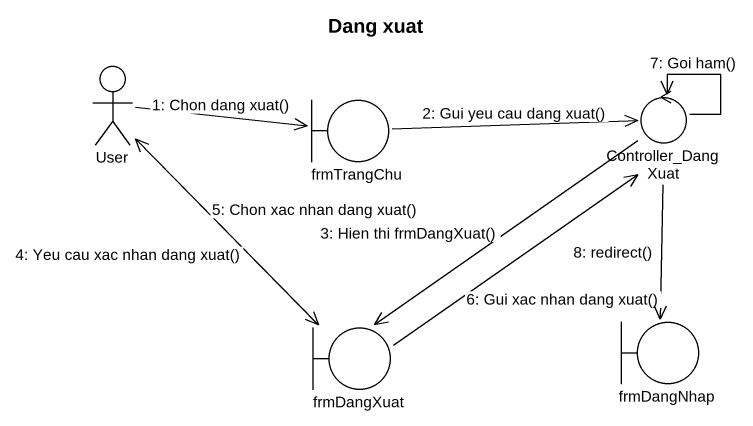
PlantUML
@startuml
title Dang xuat
actor User
boundary frmTrangChu
control Controller_DangXuat
boundary frmDangXuat
boundary frmDangNhap
User -right-> frmTrangChu : 1: Chon dang xuat()
frmTrangChu -right-> Controller_DangXuat : 2: Gui yeu cau dang xuat()
Controller_DangXuat --> frmDangXuat : 3: Hien thi frmDangXuat()
frmDangXuat -up-> User : 4: Yeu cau xac nhan dang xuat()
User --> frmDangXuat : 5: Chon xac nhan dang xuat()
frmDangXuat -up-> Controller_DangXuat : 6: Gui xac nhan dang xuat()
Controller_DangXuat --> Controller_DangXuat : 7: Goi ham()
Controller_DangXuat --> frmDangNhap : 8: redirect()
@enduml
